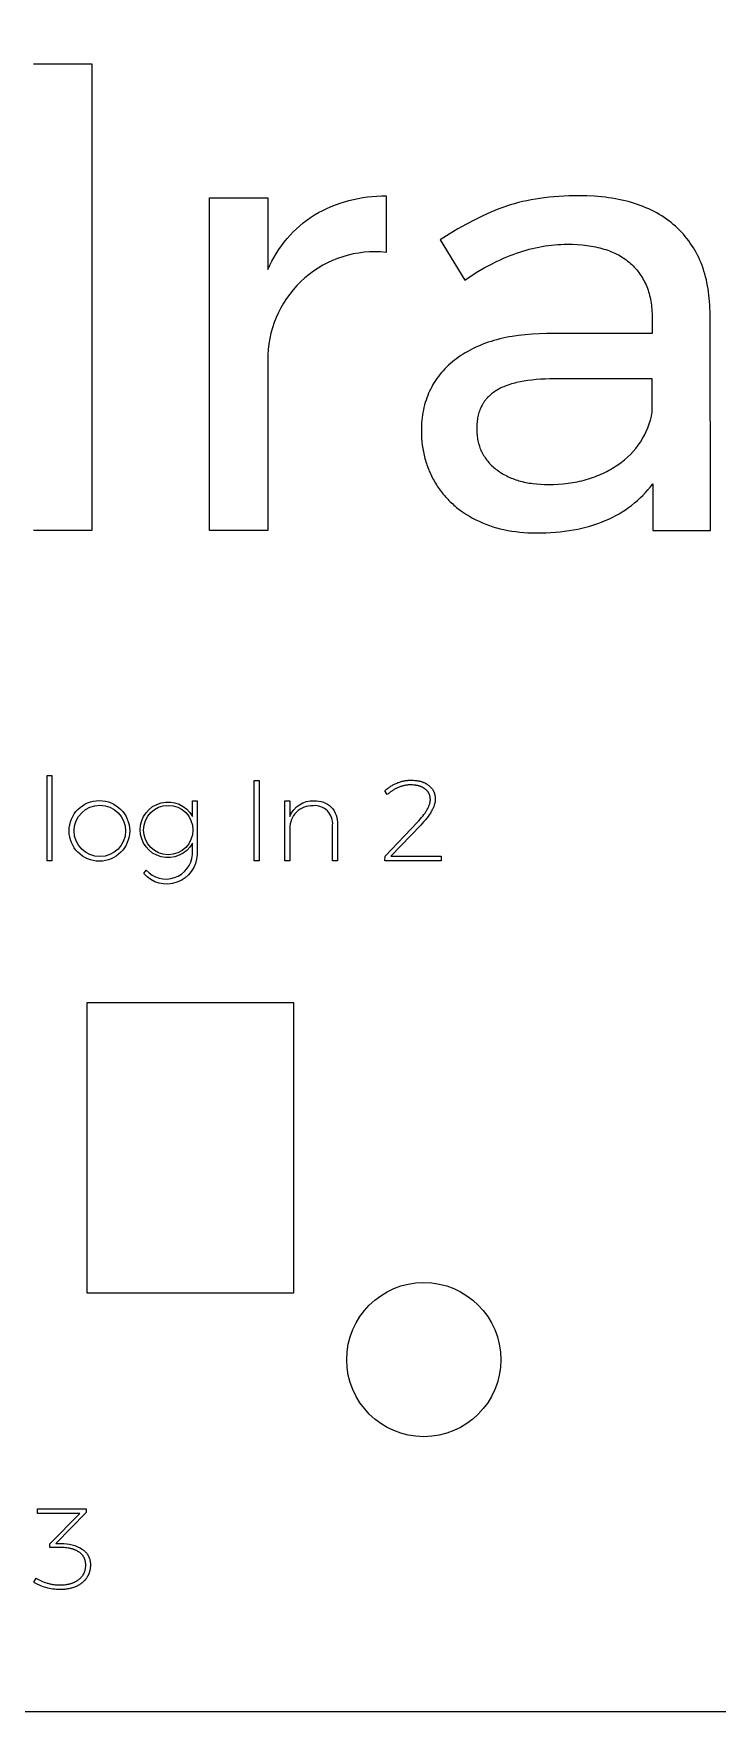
# Model space of a CAD drawing. Header units: millimetres. Extents: x -1043 to -744, y -1370 to -1206.
# Drawn here: x -836.22 to -817.63, y -1370.34 to -1324.73 of the extents above; entities that cross this region are included whole.
import ezdxf

# ---------------------------------------------------------------- set-up
doc = ezdxf.new("R2010")
doc.units = ezdxf.units.MM
doc.header["$MEASUREMENT"] = 0
doc.layers.add('Electronics$CUT3', color=178, linetype='Continuous', true_color=0x000000)
doc.layers.add('Electronics$ENGRAVE1', color=5, linetype='Continuous', true_color=0x0000ff)

msp = doc.modelspace()

# ---------------------------------------------------------------- linework, layer by layer
at = {"layer": 'Electronics$CUT3'}
msp.add_lwpolyline([(-1043.298, -1226.5), (-1043.298, -1350.336, 0.414214), (-1023.298, -1370.336), (-764.298, -1370.336, 0.414214), (-744.298, -1350.336), (-744.298, -1226.5, 0.414214), (-764.298, -1206.5), (-771.298, -1206.5, 0.414214), (-781.298, -1216.5, -0.414214), (-791.298, -1226.5), (-996.298, -1226.5, -0.414214), (-1006.298, -1216.5, 0.414214), (-1016.298, -1206.5), (-1023.298, -1206.5, 0.414214)], format="xyb", close=True, dxfattribs=at)
msp.add_lwpolyline([(-1043.298, -1226.5), (-1043.298, -1350.336, 0.414214), (-1023.298, -1370.336), (-764.298, -1370.336, 0.414214), (-744.298, -1350.336), (-744.298, -1226.5, 0.414214), (-764.298, -1206.5), (-771.298, -1206.5, 0.414214), (-781.298, -1216.5, -0.414214), (-791.298, -1226.5), (-996.298, -1226.5, -0.414214), (-1006.298, -1216.5, 0.414214), (-1016.298, -1206.5), (-1023.298, -1206.5, 0.414214)], format="xyb", close=True, dxfattribs=at)
msp.add_lwpolyline([(-834.776, -1358.962), (-829.146, -1358.962), (-829.146, -1351.072), (-834.776, -1351.072)], close=True, dxfattribs=at)
msp.add_circle((-825.611, -1360.773), 2.095, dxfattribs=at)
at = {"layer": 'Electronics$ENGRAVE1'}
msp.add_lwpolyline([(-836.226, -1325.548), (-834.636, -1325.548), (-834.636, -1338.234), (-836.226, -1338.234)], dxfattribs=at)
for points in [[(-828.584, -1329.66, -0.136604), (-826.635, -1329.139), (-826.635, -1330.677, 0.434809), (-829.849, -1333.464), (-829.849, -1338.234), (-831.439, -1338.234), (-831.439, -1329.19), (-829.849, -1329.19), (-829.849, -1331.139, -0.152075)], [(-820.334, -1336.448, 0.209494), (-819.402, -1335.02), (-819.402, -1334.114), (-822.052, -1334.114), (-822.185, -1334.115), (-822.313, -1334.119), (-822.437, -1334.125), (-822.556, -1334.134), (-822.671, -1334.146), (-822.782, -1334.16), (-822.889, -1334.176), (-822.991, -1334.195), (-823.088, -1334.217), (-823.136, -1334.228), (-823.182, -1334.241), (-823.227, -1334.254), (-823.271, -1334.267), (-823.314, -1334.282), (-823.356, -1334.297), (-823.396, -1334.312), (-823.436, -1334.328), (-823.474, -1334.345), (-823.512, -1334.363), (-823.548, -1334.381), (-823.584, -1334.399), (-823.618, -1334.419), (-823.651, -1334.439), (-823.683, -1334.459), (-823.714, -1334.481), (-823.744, -1334.503), (-823.773, -1334.526), (-823.801, -1334.549), (-823.828, -1334.574), (-823.854, -1334.599), (-823.879, -1334.625), (-823.891, -1334.638), (-823.903, -1334.651), (-823.915, -1334.665), (-823.926, -1334.679), (-823.937, -1334.692), (-823.948, -1334.707), (-823.958, -1334.721), (-823.969, -1334.735), (-823.979, -1334.75), (-823.989, -1334.765), (-823.998, -1334.78), (-824.007, -1334.795), (-824.017, -1334.81), (-824.025, -1334.826), (-824.042, -1334.858), (-824.058, -1334.89), (-824.073, -1334.923), (-824.086, -1334.957), (-824.099, -1334.992), (-824.111, -1335.027), (-824.122, -1335.063), (-824.131, -1335.1), (-824.14, -1335.138), (-824.148, -1335.176), (-824.154, -1335.215), (-824.16, -1335.255), (-824.164, -1335.295), (-824.168, -1335.336), (-824.17, -1335.378), (-824.172, -1335.421), (-824.172, -1335.465), (-824.172, -1335.508), (-824.17, -1335.551), (-824.168, -1335.593), (-824.164, -1335.635), (-824.16, -1335.677), (-824.154, -1335.717), (-824.147, -1335.757), (-824.139, -1335.797), (-824.131, -1335.836), (-824.121, -1335.874), (-824.11, -1335.912), (-824.098, -1335.949), (-824.085, -1335.986), (-824.071, -1336.022), (-824.056, -1336.058), (-824.04, -1336.093), (-824.023, -1336.127), (-824.005, -1336.161), (-823.986, -1336.195), (-823.965, -1336.227), (-823.944, -1336.259), (-823.922, -1336.291), (-823.899, -1336.322), (-823.874, -1336.353), (-823.849, -1336.383), (-823.823, -1336.412), (-823.795, -1336.441), (-823.767, -1336.469), (-823.737, -1336.496), (-823.707, -1336.524), (-823.675, -1336.55), (-823.642, -1336.576), (-823.609, -1336.601), (-823.575, -1336.626), (-823.54, -1336.649), (-823.504, -1336.672), (-823.468, -1336.694), (-823.431, -1336.715), (-823.393, -1336.736), (-823.355, -1336.755), (-823.316, -1336.774), (-823.276, -1336.792), (-823.236, -1336.81), (-823.194, -1336.826), (-823.153, -1336.842), (-823.11, -1336.856), (-823.067, -1336.87), (-823.023, -1336.884), (-822.978, -1336.896), (-822.933, -1336.908), (-822.886, -1336.919), (-822.84, -1336.929), (-822.792, -1336.938), (-822.744, -1336.946), (-822.695, -1336.954), (-822.645, -1336.961), (-822.544, -1336.972), (-822.44, -1336.98), (-822.333, -1336.985), (-822.223, -1336.986), (-822.086, -1336.984), (-821.951, -1336.978), (-821.818, -1336.967), (-821.689, -1336.953), (-821.625, -1336.944), (-821.561, -1336.934), (-821.499, -1336.923), (-821.437, -1336.911), (-821.375, -1336.897), (-821.315, -1336.883), (-821.255, -1336.868), (-821.195, -1336.852), (-821.137, -1336.834), (-821.079, -1336.816), (-821.021, -1336.796), (-820.964, -1336.776), (-820.908, -1336.754), (-820.853, -1336.732), (-820.798, -1336.708), (-820.744, -1336.683), (-820.69, -1336.658), (-820.638, -1336.631), (-820.585, -1336.603), (-820.534, -1336.574), (-820.483, -1336.544), (-820.433, -1336.513), (-820.383, -1336.481)], [(-831.776, -1345.589), (-831.776, -1347.042, -0.684771), (-833.225, -1347.564), (-833.157, -1347.467, 0.663618), (-831.902, -1347.045), (-831.902, -1346.735, -3.913793), (-831.902, -1346.009), (-831.902, -1345.589)], [(-828.126, -1345.757, -0.202367), (-827.959, -1346.225), (-827.959, -1347.22), (-828.09, -1347.22), (-828.09, -1346.25, 0.470588), (-828.622, -1345.718, 0.426638), (-829.257, -1346.337), (-829.257, -1347.22), (-829.389, -1347.22), (-829.389, -1345.589), (-829.257, -1345.589), (-829.257, -1346.006, -0.319132), (-828.591, -1345.586, -0.207725)], [(-834.89, -1365.931), (-834.877, -1365.941), (-834.864, -1365.95), (-834.851, -1365.961), (-834.839, -1365.971), (-834.828, -1365.981), (-834.817, -1365.992), (-834.806, -1366.003), (-834.796, -1366.015), (-834.786, -1366.026), (-834.776, -1366.038), (-834.767, -1366.05), (-834.758, -1366.062), (-834.75, -1366.074), (-834.742, -1366.087), (-834.735, -1366.099), (-834.728, -1366.112), (-834.722, -1366.126), (-834.715, -1366.139), (-834.71, -1366.153), (-834.705, -1366.167), (-834.7, -1366.181), (-834.695, -1366.195), (-834.691, -1366.209), (-834.688, -1366.224), (-834.684, -1366.239), (-834.682, -1366.254), (-834.679, -1366.27), (-834.678, -1366.285), (-834.676, -1366.301), (-834.675, -1366.317), (-834.674, -1366.334), (-834.674, -1366.35), (-834.675, -1366.375), (-834.676, -1366.399), (-834.678, -1366.423), (-834.68, -1366.446), (-834.682, -1366.458), (-834.684, -1366.469), (-834.686, -1366.481), (-834.688, -1366.492), (-834.691, -1366.503), (-834.693, -1366.514), (-834.696, -1366.525), (-834.699, -1366.536), (-834.702, -1366.547), (-834.706, -1366.558), (-834.709, -1366.569), (-834.713, -1366.579), (-834.717, -1366.59), (-834.721, -1366.601), (-834.726, -1366.611), (-834.73, -1366.621), (-834.735, -1366.631), (-834.74, -1366.642), (-834.745, -1366.652), (-834.751, -1366.662), (-834.756, -1366.672), (-834.762, -1366.681), (-834.768, -1366.691), (-834.774, -1366.701), (-834.781, -1366.71), (-834.787, -1366.72), (-834.794, -1366.729), (-834.801, -1366.738), (-834.808, -1366.747), (-834.815, -1366.756), (-834.822, -1366.764), (-834.83, -1366.773), (-834.838, -1366.781), (-834.845, -1366.79), (-834.853, -1366.798), (-834.862, -1366.806), (-834.87, -1366.814), (-834.879, -1366.822), (-834.887, -1366.829), (-834.896, -1366.837), (-834.905, -1366.844), (-834.915, -1366.851), (-834.924, -1366.858), (-834.934, -1366.865), (-834.953, -1366.879), (-834.974, -1366.892), (-834.995, -1366.904), (-835.017, -1366.916), (-835.039, -1366.928), (-835.062, -1366.939), (-835.086, -1366.949), (-835.11, -1366.958), (-835.135, -1366.967), (-835.16, -1366.975), (-835.186, -1366.983), (-835.212, -1366.99), (-835.239, -1366.996), (-835.266, -1367.002), (-835.294, -1367.007), (-835.323, -1367.011), (-835.351, -1367.015), (-835.381, -1367.018), (-835.411, -1367.02), (-835.441, -1367.022), (-835.472, -1367.023), (-835.503, -1367.023), (-835.551, -1367.022), (-835.599, -1367.02), (-835.646, -1367.016), (-835.694, -1367.01), (-835.741, -1367.002), (-835.789, -1366.993), (-835.836, -1366.982), (-835.884, -1366.97), (-835.93, -1366.956), (-835.975, -1366.941), (-836.019, -1366.925), (-836.041, -1366.916), (-836.062, -1366.907), (-836.082, -1366.898), (-836.103, -1366.889), (-836.123, -1366.879), (-836.142, -1366.869), (-836.161, -1366.859), (-836.18, -1366.848), (-836.199, -1366.837), (-836.217, -1366.826), (-836.154, -1366.713), (-836.138, -1366.724), (-836.121, -1366.734), (-836.104, -1366.744), (-836.086, -1366.753), (-836.068, -1366.763), (-836.05, -1366.772), (-836.032, -1366.781), (-836.013, -1366.789), (-835.994, -1366.797), (-835.975, -1366.805), (-835.935, -1366.821), (-835.894, -1366.835), (-835.852, -1366.848), (-835.831, -1366.854), (-835.81, -1366.859), (-835.788, -1366.865), (-835.767, -1366.87), (-835.745, -1366.874), (-835.724, -1366.878), (-835.702, -1366.882), (-835.681, -1366.885), (-835.659, -1366.888), (-835.637, -1366.891), (-835.616, -1366.893), (-835.594, -1366.895), (-835.572, -1366.896), (-835.55, -1366.897), (-835.528, -1366.898), (-835.507, -1366.898), (-835.466, -1366.897), (-835.427, -1366.896), (-835.389, -1366.893), (-835.352, -1366.889), (-835.334, -1366.886), (-835.316, -1366.883), (-835.299, -1366.88), (-835.282, -1366.877), (-835.265, -1366.874), (-835.248, -1366.87), (-835.231, -1366.866), (-835.215, -1366.861), (-835.199, -1366.856), (-835.183, -1366.851), (-835.168, -1366.846), (-835.153, -1366.84), (-835.138, -1366.834), (-835.123, -1366.828), (-835.109, -1366.822), (-835.095, -1366.815), (-835.081, -1366.808), (-835.068, -1366.801), (-835.054, -1366.793), (-835.041, -1366.785), (-835.028, -1366.777), (-835.016, -1366.769), (-835.004, -1366.76), (-834.992, -1366.751), (-834.98, -1366.741), (-834.969, -1366.732), (-834.958, -1366.722), (-834.947, -1366.712), (-834.937, -1366.702), (-834.927, -1366.692), (-834.918, -1366.682), (-834.909, -1366.671), (-834.9, -1366.661), (-834.892, -1366.65), (-834.884, -1366.639), (-834.876, -1366.627), (-834.869, -1366.616), (-834.862, -1366.604), (-834.856, -1366.592), (-834.85, -1366.58), (-834.844, -1366.568), (-834.839, -1366.556), (-834.834, -1366.543), (-834.829, -1366.53), (-834.825, -1366.517), (-834.821, -1366.504), (-834.817, -1366.491), (-834.814, -1366.477), (-834.812, -1366.464), (-834.809, -1366.45), (-834.807, -1366.436), (-834.805, -1366.421), (-834.804, -1366.407), (-834.803, -1366.392), (-834.803, -1366.378), (-834.802, -1366.363), (-834.803, -1366.348), (-834.803, -1366.333), (-834.804, -1366.319), (-834.805, -1366.305), (-834.807, -1366.291), (-834.809, -1366.278), (-834.811, -1366.264), (-834.814, -1366.251), (-834.817, -1366.238), (-834.821, -1366.225), (-834.824, -1366.213), (-834.829, -1366.2), (-834.833, -1366.188), (-834.838, -1366.176), (-834.843, -1366.165), (-834.849, -1366.153), (-834.855, -1366.142), (-834.861, -1366.131), (-834.868, -1366.121), (-834.875, -1366.11), (-834.883, -1366.1), (-834.89, -1366.09), (-834.899, -1366.08), (-834.907, -1366.07), (-834.916, -1366.061), (-834.925, -1366.052), (-834.935, -1366.043), (-834.945, -1366.034), (-834.955, -1366.025), (-834.966, -1366.017), (-834.977, -1366.009), (-834.989, -1366.001), (-835, -1365.994), (-835.013, -1365.986), (-835.025, -1365.979), (-835.038, -1365.972), (-835.051, -1365.966), (-835.064, -1365.959), (-835.077, -1365.953), (-835.091, -1365.947), (-835.105, -1365.941), (-835.12, -1365.936), (-835.135, -1365.931), (-835.15, -1365.926), (-835.165, -1365.921), (-835.181, -1365.917), (-835.197, -1365.913), (-835.213, -1365.909), (-835.229, -1365.905), (-835.246, -1365.901), (-835.281, -1365.895), (-835.316, -1365.89), (-835.353, -1365.885), (-835.391, -1365.882), (-835.431, -1365.88), (-835.471, -1365.878), (-835.513, -1365.878), (-835.776, -1365.878), (-835.776, -1365.777), (-834.962, -1364.954), (-836.117, -1364.954), (-836.117, -1364.826), (-834.787, -1364.826), (-834.787, -1364.926), (-835.613, -1365.768), (-835.472, -1365.771, -0.151558)]]:
    msp.add_lwpolyline(points, format="xyb", close=True, dxfattribs=at)
for points in [[(-819.385, -1338.234), (-817.812, -1338.234), (-817.829, -1332.284), (-817.831, -1332.192), (-817.835, -1332.101), (-817.84, -1332.011), (-817.848, -1331.923), (-817.857, -1331.836), (-817.868, -1331.75), (-817.88, -1331.665), (-817.894, -1331.582), (-817.911, -1331.5), (-817.928, -1331.419), (-817.948, -1331.34), (-817.97, -1331.261), (-817.993, -1331.185), (-818.018, -1331.109), (-818.044, -1331.035), (-818.073, -1330.962), (-818.103, -1330.89), (-818.135, -1330.819), (-818.169, -1330.75), (-818.205, -1330.682), (-818.242, -1330.616), (-818.281, -1330.55), (-818.322, -1330.486), (-818.365, -1330.424), (-818.409, -1330.362), (-818.455, -1330.302), (-818.503, -1330.243), (-818.553, -1330.185), (-818.605, -1330.129), (-818.658, -1330.074), (-818.713, -1330.02), (-818.77, -1329.968), (-818.828, -1329.917), (-818.888, -1329.867), (-818.95, -1329.82), (-819.013, -1329.773), (-819.077, -1329.729), (-819.143, -1329.686), (-819.21, -1329.645), (-819.279, -1329.605), (-819.35, -1329.567), (-819.422, -1329.53), (-819.495, -1329.496), (-819.57, -1329.462), (-819.647, -1329.431), (-819.725, -1329.401), (-819.804, -1329.373), (-819.885, -1329.346), (-819.968, -1329.321), (-820.052, -1329.297), (-820.137, -1329.275), (-820.224, -1329.255), (-820.313, -1329.237), (-820.403, -1329.22), (-820.494, -1329.204), (-820.587, -1329.19), (-820.682, -1329.178), (-820.778, -1329.168), (-820.875, -1329.159), (-820.974, -1329.152), (-821.177, -1329.142), (-821.386, -1329.139), (-821.667, -1329.143), (-821.939, -1329.156), (-822.071, -1329.166), (-822.2, -1329.178), (-822.327, -1329.193), (-822.452, -1329.209), (-822.574, -1329.228), (-822.694, -1329.249), (-822.811, -1329.272), (-822.926, -1329.297), (-823.038, -1329.325), (-823.148, -1329.355), (-823.255, -1329.386), (-823.36, -1329.421), (-823.465, -1329.457), (-823.57, -1329.497), (-823.676, -1329.539), (-823.784, -1329.584), (-824.003, -1329.682), (-824.226, -1329.79), (-824.454, -1329.91), (-824.686, -1330.041), (-824.923, -1330.183), (-825.164, -1330.335), (-824.497, -1331.43), (-824.32, -1331.312), (-824.143, -1331.201), (-823.967, -1331.098), (-823.791, -1331.003), (-823.615, -1330.916), (-823.528, -1330.875), (-823.44, -1330.836), (-823.353, -1330.799), (-823.265, -1330.763), (-823.178, -1330.73), (-823.091, -1330.699), (-823.004, -1330.669), (-822.917, -1330.642), (-822.83, -1330.616), (-822.744, -1330.592), (-822.657, -1330.57), (-822.57, -1330.55), (-822.484, -1330.532), (-822.398, -1330.516), (-822.311, -1330.502), (-822.225, -1330.489), (-822.139, -1330.479), (-822.053, -1330.47), (-821.967, -1330.464), (-821.882, -1330.459), (-821.796, -1330.456), (-821.71, -1330.455), (-821.571, -1330.457), (-821.437, -1330.463), (-821.306, -1330.473), (-821.243, -1330.48), (-821.18, -1330.488), (-821.118, -1330.496), (-821.058, -1330.506), (-820.998, -1330.517), (-820.94, -1330.528), (-820.882, -1330.541), (-820.826, -1330.555), (-820.771, -1330.57), (-820.717, -1330.585), (-820.663, -1330.602), (-820.611, -1330.62), (-820.56, -1330.639), (-820.51, -1330.659), (-820.461, -1330.68), (-820.413, -1330.702), (-820.367, -1330.724), (-820.321, -1330.748), (-820.276, -1330.773), (-820.232, -1330.799), (-820.19, -1330.826), (-820.148, -1330.854), (-820.107, -1330.883), (-820.068, -1330.913), (-820.03, -1330.944), (-819.992, -1330.977), (-819.956, -1331.01), (-819.921, -1331.043), (-819.887, -1331.078), (-819.854, -1331.114), (-819.822, -1331.15), (-819.792, -1331.187), (-819.762, -1331.226), (-819.734, -1331.265), (-819.707, -1331.304), (-819.681, -1331.345), (-819.656, -1331.387), (-819.633, -1331.429), (-819.61, -1331.472), (-819.589, -1331.516), (-819.569, -1331.561), (-819.55, -1331.607), (-819.532, -1331.654), (-819.515, -1331.701), (-819.5, -1331.749), (-819.485, -1331.799), (-819.472, -1331.849), (-819.46, -1331.9), (-819.449, -1331.951), (-819.439, -1332.004), (-819.431, -1332.057), (-819.423, -1332.112), (-819.417, -1332.167), (-819.411, -1332.223), (-819.407, -1332.28), (-819.405, -1332.337), (-819.403, -1332.396), (-819.402, -1332.455), (-819.402, -1332.883), (-822.275, -1332.883), (-822.473, -1332.888), (-822.665, -1332.898), (-822.852, -1332.914), (-823.034, -1332.935), (-823.21, -1332.961), (-823.296, -1332.976), (-823.38, -1332.993), (-823.463, -1333.011), (-823.545, -1333.03), (-823.625, -1333.051), (-823.704, -1333.073), (-823.782, -1333.096), (-823.858, -1333.121), (-823.933, -1333.147), (-824.006, -1333.175), (-824.078, -1333.204), (-824.149, -1333.234), (-824.218, -1333.265), (-824.286, -1333.298), (-824.353, -1333.332), (-824.418, -1333.368), (-824.482, -1333.405), (-824.544, -1333.443), (-824.605, -1333.483), (-824.664, -1333.524), (-824.723, -1333.566), (-824.779, -1333.61), (-824.835, -1333.654), (-824.888, -1333.7), (-824.94, -1333.747), (-824.99, -1333.795), (-825.038, -1333.844), (-825.084, -1333.893), (-825.129, -1333.944), (-825.172, -1333.996), (-825.213, -1334.049), (-825.253, -1334.102), (-825.29, -1334.157), (-825.326, -1334.213), (-825.361, -1334.269), (-825.393, -1334.327), (-825.424, -1334.386), (-825.453, -1334.445), (-825.48, -1334.506), (-825.505, -1334.567), (-825.529, -1334.63), (-825.551, -1334.693), (-825.571, -1334.758), (-825.589, -1334.824), (-825.606, -1334.89), (-825.621, -1334.958), (-825.634, -1335.026), (-825.645, -1335.096), (-825.655, -1335.166), (-825.663, -1335.237), (-825.669, -1335.31), (-825.674, -1335.383), (-825.676, -1335.458), (-825.677, -1335.533), (-825.676, -1335.631), (-825.671, -1335.727), (-825.664, -1335.823), (-825.653, -1335.917), (-825.639, -1336.01), (-825.623, -1336.101), (-825.603, -1336.192), (-825.581, -1336.281), (-825.568, -1336.325), (-825.555, -1336.369), (-825.541, -1336.413), (-825.527, -1336.456), (-825.511, -1336.499), (-825.495, -1336.542), (-825.478, -1336.584), (-825.461, -1336.626), (-825.442, -1336.668), (-825.423, -1336.709), (-825.403, -1336.751), (-825.383, -1336.792), (-825.361, -1336.832), (-825.339, -1336.872), (-825.292, -1336.952), (-825.268, -1336.991), (-825.243, -1337.03), (-825.217, -1337.068), (-825.191, -1337.106), (-825.164, -1337.143), (-825.137, -1337.18), (-825.109, -1337.216), (-825.08, -1337.251), (-825.05, -1337.286), (-825.02, -1337.321), (-824.989, -1337.355), (-824.958, -1337.388), (-824.926, -1337.421), (-824.894, -1337.453), (-824.86, -1337.485), (-824.826, -1337.516), (-824.792, -1337.547), (-824.757, -1337.577), (-824.721, -1337.607), (-824.685, -1337.636), (-824.61, -1337.693), (-824.533, -1337.747), (-824.453, -1337.799), (-824.37, -1337.85), (-824.286, -1337.898), (-824.198, -1337.944), (-824.109, -1337.987), (-824.017, -1338.028), (-823.924, -1338.066), (-823.829, -1338.101), (-823.732, -1338.133), (-823.634, -1338.163), (-823.533, -1338.189), (-823.431, -1338.213), (-823.327, -1338.234), (-823.221, -1338.252), (-823.113, -1338.268), (-823.004, -1338.28), (-822.893, -1338.29), (-822.78, -1338.297), (-822.665, -1338.301), (-822.548, -1338.303), (-822.415, -1338.301), (-822.283, -1338.298), (-822.154, -1338.291), (-822.028, -1338.282), (-821.903, -1338.27), (-821.781, -1338.256), (-821.661, -1338.239), (-821.543, -1338.219), (-821.427, -1338.197), (-821.314, -1338.173), (-821.203, -1338.145), (-821.094, -1338.115), (-820.987, -1338.083), (-820.882, -1338.048), (-820.78, -1338.01), (-820.68, -1337.969), (-820.583, -1337.926), (-820.487, -1337.881), (-820.394, -1337.833), (-820.303, -1337.782), (-820.214, -1337.728), (-820.128, -1337.672), (-820.043, -1337.614), (-819.961, -1337.553), (-819.881, -1337.489), (-819.804, -1337.422), (-819.728, -1337.353), (-819.655, -1337.282), (-819.584, -1337.208), (-819.516, -1337.131), (-819.449, -1337.051), (-819.385, -1336.969)], [(-835.854, -1344.898), (-835.723, -1344.898), (-835.723, -1347.22), (-835.854, -1347.22)], [(-830.221, -1345.032), (-830.09, -1345.032), (-830.09, -1347.22), (-830.221, -1347.22)], [(-825.142, -1347.092), (-825.142, -1347.22), (-826.666, -1347.22), (-826.663, -1347.085), (-825.784, -1346.165), (-825.744, -1346.124), (-825.707, -1346.083), (-825.671, -1346.041), (-825.638, -1346), (-825.607, -1345.959), (-825.578, -1345.918), (-825.565, -1345.898), (-825.552, -1345.877), (-825.539, -1345.857), (-825.527, -1345.837), (-825.516, -1345.817), (-825.505, -1345.797), (-825.495, -1345.777), (-825.486, -1345.758), (-825.477, -1345.739), (-825.47, -1345.721), (-825.463, -1345.703), (-825.457, -1345.685), (-825.451, -1345.667), (-825.446, -1345.65), (-825.444, -1345.642), (-825.442, -1345.634), (-825.441, -1345.625), (-825.439, -1345.617), (-825.438, -1345.609), (-825.436, -1345.601), (-825.435, -1345.593), (-825.435, -1345.585), (-825.434, -1345.578), (-825.433, -1345.57), (-825.433, -1345.563), (-825.433, -1345.555), (-825.433, -1345.543), (-825.434, -1345.532), (-825.434, -1345.521), (-825.435, -1345.509), (-825.437, -1345.498), (-825.438, -1345.487), (-825.44, -1345.477), (-825.442, -1345.466), (-825.445, -1345.456), (-825.447, -1345.445), (-825.45, -1345.435), (-825.454, -1345.425), (-825.457, -1345.416), (-825.461, -1345.406), (-825.465, -1345.397), (-825.469, -1345.387), (-825.474, -1345.378), (-825.479, -1345.369), (-825.484, -1345.36), (-825.49, -1345.352), (-825.496, -1345.343), (-825.502, -1345.335), (-825.508, -1345.326), (-825.515, -1345.318), (-825.522, -1345.31), (-825.529, -1345.303), (-825.537, -1345.295), (-825.545, -1345.288), (-825.553, -1345.28), (-825.561, -1345.273), (-825.57, -1345.266), (-825.579, -1345.259), (-825.588, -1345.253), (-825.597, -1345.246), (-825.607, -1345.24), (-825.617, -1345.234), (-825.627, -1345.228), (-825.637, -1345.223), (-825.647, -1345.217), (-825.658, -1345.212), (-825.669, -1345.207), (-825.68, -1345.202), (-825.691, -1345.198), (-825.702, -1345.194), (-825.714, -1345.189), (-825.726, -1345.186), (-825.738, -1345.182), (-825.75, -1345.178), (-825.763, -1345.175), (-825.775, -1345.172), (-825.788, -1345.169), (-825.801, -1345.167), (-825.815, -1345.164), (-825.828, -1345.162), (-825.856, -1345.158), (-825.884, -1345.155), (-825.914, -1345.153), (-825.944, -1345.152), (-825.974, -1345.151), (-825.995, -1345.152), (-826.015, -1345.152), (-826.036, -1345.154), (-826.056, -1345.156), (-826.077, -1345.158), (-826.097, -1345.161), (-826.118, -1345.165), (-826.138, -1345.169), (-826.159, -1345.174), (-826.18, -1345.179), (-826.2, -1345.185), (-826.221, -1345.191), (-826.242, -1345.198), (-826.263, -1345.205), (-826.284, -1345.213), (-826.305, -1345.222), (-826.325, -1345.231), (-826.346, -1345.24), (-826.366, -1345.25), (-826.386, -1345.26), (-826.406, -1345.271), (-826.425, -1345.282), (-826.444, -1345.294), (-826.463, -1345.306), (-826.482, -1345.318), (-826.5, -1345.331), (-826.518, -1345.344), (-826.536, -1345.358), (-826.553, -1345.372), (-826.57, -1345.387), (-826.587, -1345.402), (-826.604, -1345.417), (-826.669, -1345.314), (-826.651, -1345.297), (-826.633, -1345.281), (-826.614, -1345.265), (-826.595, -1345.249), (-826.575, -1345.234), (-826.555, -1345.219), (-826.535, -1345.205), (-826.515, -1345.192), (-826.494, -1345.178), (-826.473, -1345.166), (-826.451, -1345.154), (-826.43, -1345.142), (-826.407, -1345.131), (-826.385, -1345.12), (-826.362, -1345.11), (-826.339, -1345.1), (-826.316, -1345.09), (-826.292, -1345.082), (-826.269, -1345.074), (-826.246, -1345.066), (-826.222, -1345.059), (-826.199, -1345.053), (-826.175, -1345.047), (-826.152, -1345.042), (-826.128, -1345.038), (-826.104, -1345.034), (-826.081, -1345.031), (-826.057, -1345.028), (-826.033, -1345.026), (-826.01, -1345.024), (-825.986, -1345.023), (-825.962, -1345.023), (-825.924, -1345.024), (-825.887, -1345.025), (-825.851, -1345.028), (-825.817, -1345.032), (-825.8, -1345.034), (-825.783, -1345.037), (-825.766, -1345.04), (-825.75, -1345.043), (-825.734, -1345.046), (-825.718, -1345.05), (-825.703, -1345.054), (-825.687, -1345.058), (-825.672, -1345.063), (-825.658, -1345.068), (-825.643, -1345.073), (-825.629, -1345.078), (-825.615, -1345.084), (-825.601, -1345.09), (-825.587, -1345.096), (-825.574, -1345.102), (-825.561, -1345.109), (-825.548, -1345.116), (-825.536, -1345.123), (-825.524, -1345.131), (-825.511, -1345.139), (-825.5, -1345.147), (-825.488, -1345.155), (-825.477, -1345.164), (-825.466, -1345.173), (-825.455, -1345.182), (-825.445, -1345.191), (-825.435, -1345.201), (-825.426, -1345.21), (-825.416, -1345.22), (-825.407, -1345.23), (-825.399, -1345.24), (-825.391, -1345.251), (-825.383, -1345.261), (-825.375, -1345.272), (-825.368, -1345.283), (-825.361, -1345.294), (-825.355, -1345.306), (-825.349, -1345.317), (-825.343, -1345.329), (-825.338, -1345.341), (-825.333, -1345.353), (-825.328, -1345.365), (-825.324, -1345.378), (-825.32, -1345.39), (-825.316, -1345.403), (-825.313, -1345.416), (-825.31, -1345.43), (-825.307, -1345.443), (-825.305, -1345.457), (-825.303, -1345.471), (-825.301, -1345.485), (-825.3, -1345.499), (-825.299, -1345.513), (-825.299, -1345.528), (-825.299, -1345.543), (-825.299, -1345.552), (-825.299, -1345.561), (-825.299, -1345.57), (-825.3, -1345.579), (-825.301, -1345.588), (-825.302, -1345.598), (-825.304, -1345.607), (-825.305, -1345.617), (-825.307, -1345.627), (-825.309, -1345.636), (-825.311, -1345.646), (-825.313, -1345.656), (-825.316, -1345.666), (-825.319, -1345.676), (-825.325, -1345.696), (-825.332, -1345.717), (-825.34, -1345.738), (-825.349, -1345.759), (-825.358, -1345.78), (-825.369, -1345.802), (-825.38, -1345.824), (-825.392, -1345.847), (-825.405, -1345.87), (-825.419, -1345.892), (-825.433, -1345.916), (-825.463, -1345.962), (-825.496, -1346.008), (-825.531, -1346.055), (-825.568, -1346.103), (-825.609, -1346.15), (-825.651, -1346.198), (-825.696, -1346.247), (-826.51, -1347.092)]]:
    msp.add_lwpolyline(points, close=True, dxfattribs=at)
for centre, radius in [((-834.432, -1346.401), 0.824), ((-834.418, -1346.402), 0.7), ((-832.56, -1346.378), 0.671)]:
    msp.add_circle(centre, radius, dxfattribs=at)

doc.saveas('drawing.dxf')
